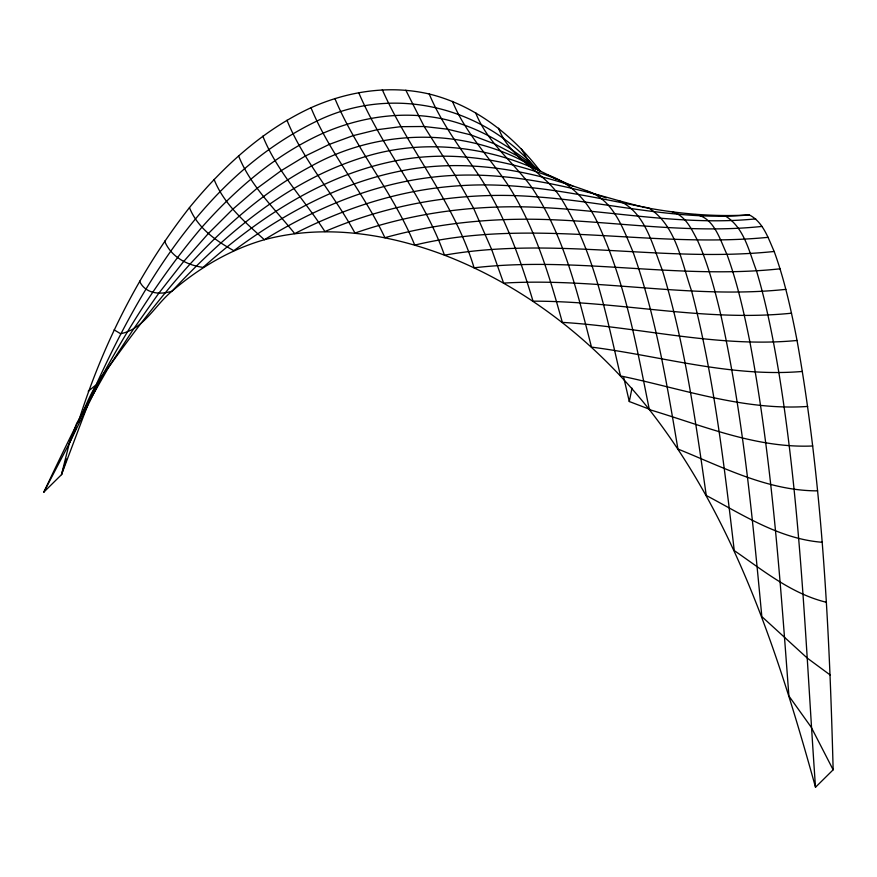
<?xml version="1.0" encoding="UTF-8"?>
<svg xmlns="http://www.w3.org/2000/svg" width="877" height="877" viewBox="0 0 877 877"><rect width="100%" height="100%" fill="white"/><g stroke="black" fill="none" stroke-linecap="round" stroke-linejoin="round"><path stroke-width="1.32" d="M650.317 409.559L629.291 401.523L631.999 388.16M533.589 166.893L517.2 155.799L494.124 143.718L470.927 134.905L447.599 129.204L424.161 126.496L400.614 126.683L376.957 129.741L353.19 135.628L329.313 144.376L305.328 156.018L281.221 170.642L256.994 188.369L232.646 209.329L208.178 233.699L183.556 261.631L158.803 293.236L133.907 328.458L108.891 366.871L76.595 423.591L69.261 443.477L61.489 474.665L43.85 492.107C87.7 399.188 134.905 306.062 201.842 227.307C235.99 188.829 275.882 154.341 323.175 133.151C360.14 117.058 401.655 110.612 441.438 118.658C478.327 126.189 510.666 146.547 539.081 170.522M66.499 459.022L61.489 474.665L87.832 404.779M78.206 422.517C102.368 345.198 139.432 271.486 189.454 207.608C222.846 166.805 262.749 130.07 310.995 107.728C347.807 91.197 389.618 84.784 429.237 94.014C474.282 105.087 512.585 134.817 540.353 171.289M88.796 402.236L90.232 398.421M91.186 395.878C139.355 287.415 206.04 174.424 317.057 120.982C391.855 84.477 483.435 105.744 536.494 169.283M43.85 492.107L69.261 443.477L76.387 427.505M82.416 413.988C88.851 396.864 97.215 380.958 108.891 366.871C134.324 331.374 160.699 296.514 190.035 264.12C225.411 225.718 265.161 190.572 311.51 165.994C382.01 126.683 472.714 126.88 540.835 171.399M69.261 443.477L101.94 376.573M114.131 329.862L120.555 333.698C143.642 329.423 155.152 304.867 172.035 291.153C199.046 268 230.026 249.583 264.35 239.728C324.062 223.756 387.47 233.589 444.453 255.174C525.444 286.395 595.658 341.822 649.331 409.603C735.332 519.436 778.71 654.615 815.511 787.239L833.15 769.798C829.324 626.244 822.275 482.098 797.05 340.473C791.186 310.403 784.707 280.311 774.172 251.469C768.23 238.171 763.165 221.969 749.287 214.898C713.407 216.992 677.537 213.758 642.271 206.972M88.237 391.23L95.023 385.716M774.172 251.469C664.415 263.056 553.836 235.869 444.453 255.174C423.876 196.832 382.81 149.123 358.66 92.545M780.081 268.811C678.151 279.829 576.003 255.92 474.084 267.814C454.56 202.938 409.493 150.921 382.317 89.761M768.142 237.327C650.515 248.882 531.265 216.882 414.722 245.111C393.641 193.28 356.391 150.153 334.893 98.531M785.869 289.355C691.701 299.441 597.851 277.483 503.606 283.096L491.745 249.671L473.613 208.266L455.152 175.378L424.161 126.496L405.832 90.21M761.992 226.419C691.394 233.918 620.883 222.243 550.372 219.678C494.727 217.54 438.632 222.725 384.893 237.689C363.725 192.392 330.026 154.166 310.995 107.728M791.525 313.199C705.064 322.111 619.403 301.052 533.03 301.173C519.831 257.323 504.089 213.571 478.71 175.126C460.918 148.915 441.515 123.46 429.237 94.014M755.7 218.877C684.959 226.003 614.733 211.204 544.266 207.652C480.278 203.968 415.555 211.927 354.955 233.074C334.005 194.398 303.617 161.324 286.976 120.226M797.05 340.473C718.197 348.059 640.659 327.11 562.332 322.374C549.221 275.181 534.915 227.307 508.419 185.639C489.761 157.564 465.292 133.129 452.488 101.381M749.287 214.898C678.239 221.377 608.561 202.039 538.094 196.996C465.534 190.769 391.8 202.795 324.896 231.561C304.352 199.649 277.143 171.87 262.826 136.154M802.433 371.442C731.078 377.538 661.631 356.161 591.493 347.106C577.34 292.26 563.9 235.255 531.89 187.579C513.56 162.223 487.261 142.6 475.597 112.629M807.662 406.446C743.663 410.864 682.306 388.741 620.51 375.937C606.347 315.643 594.463 252.631 561.554 199.156C544.858 171.453 510.162 159.724 498.542 128.195M812.716 445.987C755.941 448.465 702.707 425.488 649.331 409.603C636.559 346.185 625.148 281.298 597.358 222.363C587.338 200.57 569.918 181.912 546.59 174.687M817.572 490.857C767.912 490.912 722.889 467.178 677.932 449.035C666.684 382.525 655.645 315.402 632.92 251.655C623.361 229.292 613.933 201.217 589.201 191.679C529.664 169.732 464.646 158.211 401.677 170.818C340.035 182.822 283.918 213.725 233.819 250.679C215.501 240.561 197.533 227.812 189.454 207.608M719.14 215.643L725.696 216.213C744.266 227.823 749.122 251.644 756.467 270.785C766.498 304.1 773.054 338.325 778.853 372.593C801.205 509.745 805.733 648.859 815.511 787.239M822.166 542.271C779.642 538.993 742.994 514.931 706.259 495.472C695.428 419.721 684.74 343.455 662.321 270.083C652.51 245.439 645.604 212.585 618.976 200.734C558.298 183.304 494.957 169.436 431.539 177.307C371.749 184.356 315.314 208.408 264.35 239.728C244.99 221.991 224.052 204.56 214.076 179.412M586.592 191.175L606.314 197.917M695.636 214.536C714.262 217.595 719.973 239.794 726.978 254.473C737.36 282.876 743.959 312.464 749.912 342.063C771.826 458.868 780.015 577.669 788.905 696.02L811.247 727.263L833.15 769.798M618.976 200.734L640.977 206.621M826.441 602.291C791.536 593.861 763.253 570.51 734.257 550.592C723.996 463.538 713.746 376.047 691.635 291.054C681.539 262.387 676.331 225.641 648.805 208.002C587.031 196.075 524.72 181.495 461.335 185.628C403.047 189.004 346.481 207.147 294.705 233.6C274.687 208.627 250.603 186.132 238.533 155.766M672.199 211.828C685.375 215.402 691.536 229.149 697.412 240.199C708.134 264.098 714.766 289.542 720.828 314.942C742.753 414.174 752.291 515.588 761.839 616.608L807.322 658.145L830.212 675.016M572.933 186.176C517.934 160.765 455.481 148.947 395.483 160.842C322.034 175.29 258.178 218.494 203.058 267.408C186.922 265.084 171.136 256.983 164.624 241.131M556.522 179.368C498.881 147.533 429.006 137.163 365.534 156.577C288.676 179.708 225.937 233.6 172.035 291.153C160.261 295.001 145.396 293.948 139.542 281.188M535.781 168.362L539.059 170.587M535.65 168.362L527.461 159.285L521.289 148.783M623.788 377.768L629.291 401.523"/></g></svg>
